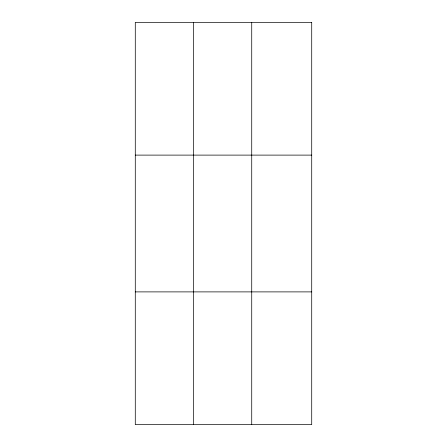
<?xml version="1.0" encoding="UTF-8"?>
<svg xmlns="http://www.w3.org/2000/svg" width="447" height="447" viewBox="0 0 447 447"><rect width="100%" height="100%" fill="white"/><g stroke="black" fill="none" stroke-linecap="round" stroke-linejoin="round"><path stroke-width="0.67" d="M193.506 424.65L193.506 22.35M251.728 424.65L251.728 22.35M135.285 155.109L311.715 155.109M135.285 291.891L311.715 291.891M311.715 22.35L311.715 424.65L135.285 424.65L135.285 22.35L311.715 22.35"/></g></svg>
